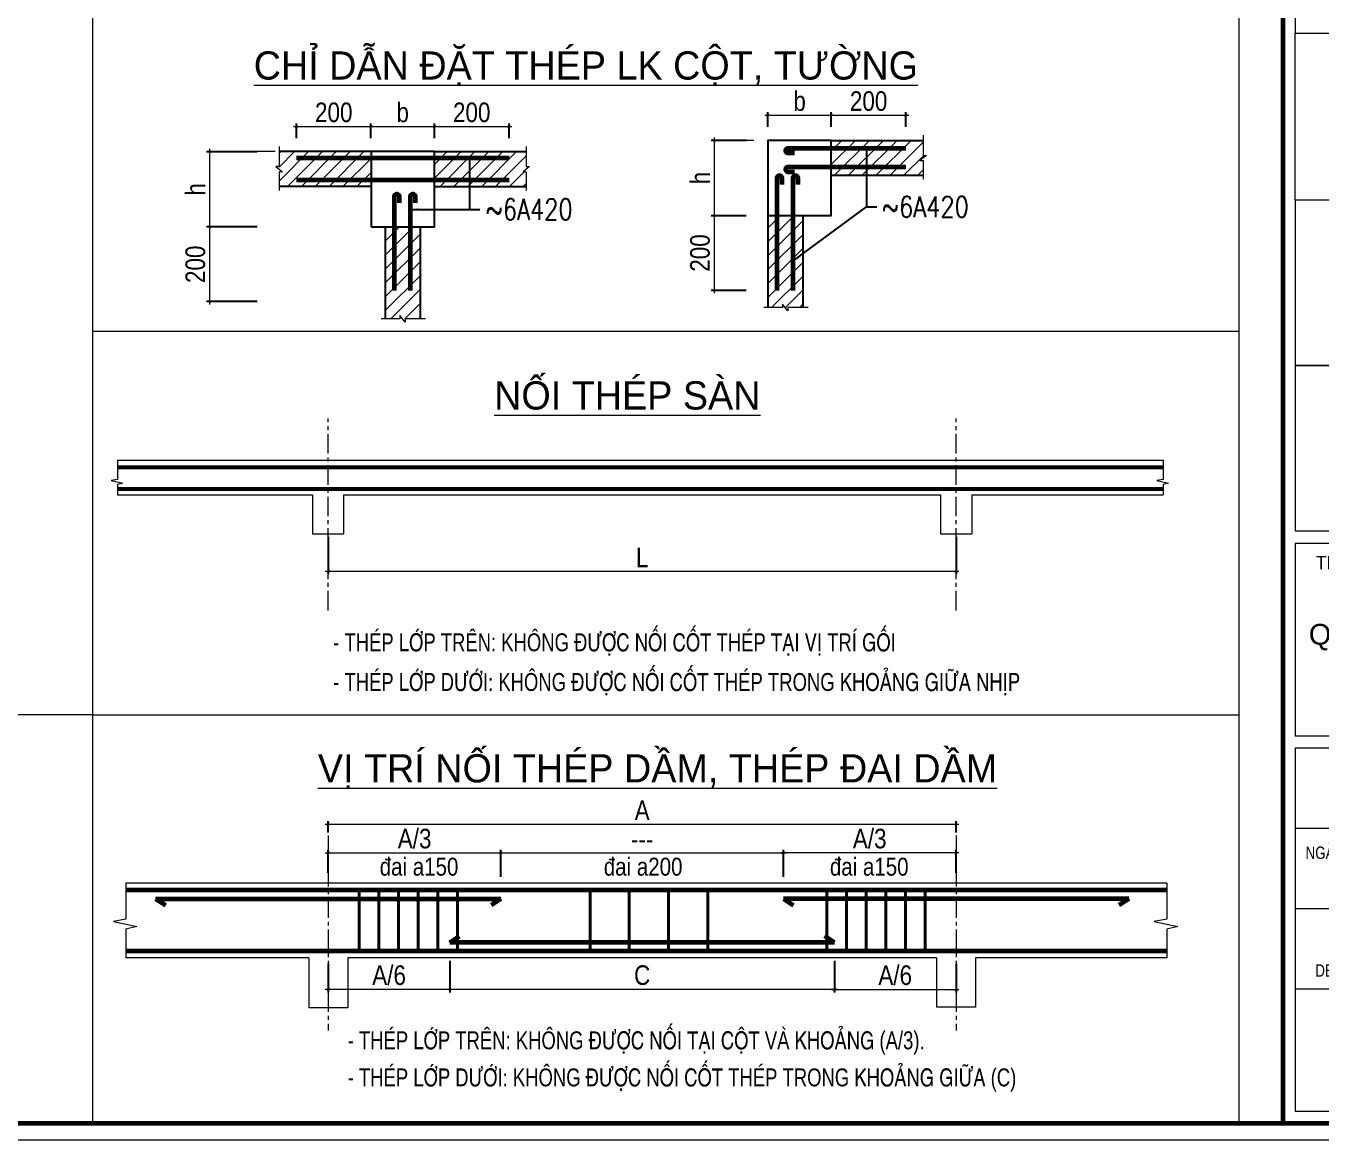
# Model space of a CAD drawing. Header units: millimetres. Extents: x 19378 to 228036, y -611253 to -529584.
# Drawn here: x 109401 to 142414, y -611253 to -582842 of the extents above; entities that cross this region are included whole.
import ezdxf
from ezdxf.enums import TextEntityAlignment as Align

# ---------------------------------------------------------------- set-up
doc = ezdxf.new("R2010")
doc.units = ezdxf.units.MM
doc.header["$MEASUREMENT"] = 0
doc.header["$PDMODE"] = 32
for name, pattern in [('CENTERX2', [4, 2.5, -0.5, 0.5, -0.5]), ('DASHDOT', [1, 0.5, -0.25, 0, -0.25]), ('HIDDEN', [0.375, 0.25, -0.125])]:
    doc.linetypes.add(name, pattern=pattern)
doc.layers.get('Defpoints').update_dxf_attribs({"color": 1})
for name, color, linetype, lineweight in [('EG Dim', 8, 'Continuous', 15), ('EG Net dam2', 6, 'Continuous', 53), ('EG Net thay', 7, 'Continuous', 20), ('EG Net truc', 8, 'DASHDOT', 13), ('EG Text2', 7, 'Continuous', 20), ('ISO', 153, 'Continuous', 13), ('LC Dim', 8, 'Continuous', 18), ('LC Hatch', 252, 'Continuous', 9), ('LC MANH DUT', 35, 'HIDDEN', 5), ('LC Net dam2', 6, 'Continuous', 40), ('LC Net dam3', 1, 'Continuous', 60), ('LC Net thay', 7, 'Continuous', 25), ('LC Text1', 3, 'Continuous', 20), ('LC Text2', 7, 'Continuous', 25), ('TEXT2', 7, 'Continuous', 18)]:
    doc.layers.add(name, color=color, linetype=linetype, lineweight=lineweight)
doc.layers.add('Khungten_LCDI', color=7, linetype='Continuous')
doc.styles.add('EG 1', font='VHAVANB_1.TTF')
doc.styles.add('HELVECONDENSE', font='VNI-Helve-Condense.TTF')
doc.styles.add('Khungten', font='VHAVAN_1.TTF', dxfattribs={"width": 0.9, "height": 5000})
doc.styles.add('KICH THUOC', font='VNI-Helve-Condense.TTF')
doc.styles.add('LC 1', font='VHAVANB_1.TTF')
doc.styles.add('LC 3', font='vnsimli.shx', dxfattribs={"width": 0.75})
doc.styles.add('romans.shx', font='romans.shx', dxfattribs={"width": 0.7, "bigfont": 'vns.shx'})
doc.styles.add('Title', font='VHBLACK_1.TTF', dxfattribs={"width": 0.8})
doc.dimstyles.new('D150', dxfattribs={"dimscale": 150, "dimtxt": 2.5, "dimasz": 1.2, "dimexe": 1, "dimexo": 0, "dimgap": 0.5, "dimtad": 1, "dimdec": 0, "dimzin": 0, "dimdsep": 46, "dimtxsty": 'romans.shx', "dimblk": 'ARCHTICK', "dimcen": 0.09, "dimdle": 1, "dimclrd": 8, "dimclre": 8, "dimclrt": 3, "dimadec": 0, "dimazin": 0, "dimtfac": 1, "dimtdec": 0, "dimtmove": 0, "dimatfit": 3, "dimfxl": 1, "dimtolj": 1, "dimtzin": 0, "dimarcsym": 0})
doc.dimstyles.new('TV 25', dxfattribs={"dimscale": 0, "dimtxt": 160, "dimasz": 75, "dimexe": 75, "dimexo": 75, "dimgap": 30, "dimtad": 1, "dimdec": 0, "dimlfac": 0.25, "dimzin": 0, "dimdsep": 46, "dimtxsty": 'KICH THUOC', "dimblk": 'ARCHTICK', "dimcen": 0.09, "dimdle": 75, "dimclrd": 256, "dimclre": 256, "dimclrt": 256, "dimadec": 0, "dimazin": 0, "dimtfac": 1, "dimtdec": 0, "dimtix": 1, "dimtofl": 0, "dimtmove": 2, "dimatfit": 3, "dimfxl": 1, "dimtolj": 1, "dimtzin": 0, "dimlwd": -1, "dimarcsym": 0})

# ---------------------------------------------------------------- blocks, each defined once
blk = doc.blocks.new('_ArchTick')
at = {"color": 0, "linetype": 'ByBlock', "const_width": 0.15}
blk.add_lwpolyline([(-0.5, -0.5), (0.5, 0.5)], dxfattribs=at)
blk = doc.blocks.new('*D164')
at = {"layer": 'Defpoints', "color": 0, "ltscale": 200, "transparency": 16777216}
for p in [(120208, -606604), (130009, -606604), (120208, -607411)]:
    blk.add_point(p, dxfattribs=at)
at = {"layer": 'EG Dim', "lineweight": -2, "ltscale": 200, "transparency": 16777216}
for p, q in [((120208, -606679), (120208, -607486)), ((130009, -606679), (130009, -607486))]:
    blk.add_line(p, q, dxfattribs=at)
at = {"layer": 'EG Dim', "ltscale": 200, "transparency": 16777216}
blk.add_line((130084, -607411), (120133, -607411), dxfattribs=at)
at = {"layer": 'EG Dim', "ltscale": 200, "transparency": 16777216, "xscale": 75, "yscale": 75, "zscale": 75, "rotation": 180}
blk.add_blockref('_ArchTick', (120208, -607411), dxfattribs=at)
at = {"layer": 'EG Dim', "ltscale": 200, "transparency": 16777216, "xscale": 75, "yscale": 75, "zscale": 75}
blk.add_blockref('_ArchTick', (130009, -607411), dxfattribs=at)
at = {"layer": 'EG Dim', "ltscale": 200, "transparency": 16777216, "insert": (125109, -607049), "char_height": 500, "attachment_point": 5, "style": 'KICH THUOC'}
blk.add_mtext('\\A1;C', dxfattribs=at)
blk = doc.blocks.new('*D165')
at = {"layer": 'Defpoints', "color": 0, "ltscale": 200, "transparency": 16777216}
for p in [(117108, -595798), (133109, -595798), (133109, -596744)]:
    blk.add_point(p, dxfattribs=at)
at = {"layer": 'EG Dim', "lineweight": -2, "ltscale": 200, "transparency": 16777216}
for p, q in [((117108, -595873), (117108, -596819)), ((133109, -595873), (133109, -596819))]:
    blk.add_line(p, q, dxfattribs=at)
at = {"layer": 'EG Dim', "ltscale": 200, "transparency": 16777216}
blk.add_line((117033, -596744), (133184, -596744), dxfattribs=at)
at = {"layer": 'EG Dim', "ltscale": 200, "transparency": 16777216, "xscale": 75, "yscale": 75, "zscale": 75, "rotation": 180}
blk.add_blockref('_ArchTick', (117108, -596744), dxfattribs=at)
at = {"layer": 'EG Dim', "ltscale": 200, "transparency": 16777216, "xscale": 75, "yscale": 75, "zscale": 75}
blk.add_blockref('_ArchTick', (133109, -596744), dxfattribs=at)
at = {"layer": 'EG Dim', "ltscale": 200, "transparency": 16777216, "insert": (125109, -596394), "char_height": 500, "attachment_point": 5, "style": 'KICH THUOC'}
blk.add_mtext('\\A1;L', dxfattribs=at)
blk = doc.blocks.new('*D166')
at = {"layer": 'Defpoints', "color": 0, "ltscale": 200, "transparency": 16777216}
for p in [(121509, -603928), (117108, -604513), (121509, -604613)]:
    blk.add_point(p, dxfattribs=at)
at = {"layer": 'EG Dim', "ltscale": 200, "transparency": 16777216}
blk.add_line((117033, -603928), (121584, -603928), dxfattribs=at)
at = {"layer": 'EG Dim', "lineweight": -2, "ltscale": 200, "transparency": 16777216}
for p, q in [((117108, -604438), (117108, -603853)), ((121509, -604538), (121509, -603853))]:
    blk.add_line(p, q, dxfattribs=at)
at = {"layer": 'EG Dim', "ltscale": 200, "transparency": 16777216, "xscale": 75, "yscale": 75, "zscale": 75, "rotation": 180}
blk.add_blockref('_ArchTick', (117108, -603928), dxfattribs=at)
at = {"layer": 'EG Dim', "ltscale": 200, "transparency": 16777216, "xscale": 75, "yscale": 75, "zscale": 75}
blk.add_blockref('_ArchTick', (121509, -603928), dxfattribs=at)
at = {"layer": 'EG Dim', "ltscale": 200, "transparency": 16777216, "insert": (119309, -603568), "char_height": 500, "attachment_point": 5, "style": 'KICH THUOC'}
blk.add_mtext('\\A1;A/3', dxfattribs=at)
blk = doc.blocks.new('*D167')
at = {"layer": 'Defpoints', "color": 0, "ltscale": 200, "transparency": 16777216}
for p in [(128709, -603928), (128709, -604613), (133109, -604513)]:
    blk.add_point(p, dxfattribs=at)
at = {"layer": 'EG Dim', "ltscale": 200, "transparency": 16777216}
blk.add_line((133184, -603928), (128634, -603928), dxfattribs=at)
at = {"layer": 'EG Dim', "lineweight": -2, "ltscale": 200, "transparency": 16777216}
for p, q in [((128709, -604538), (128709, -603853)), ((133109, -604438), (133109, -603853))]:
    blk.add_line(p, q, dxfattribs=at)
at = {"layer": 'EG Dim', "ltscale": 200, "transparency": 16777216, "xscale": 75, "yscale": 75, "zscale": 75, "rotation": 180}
blk.add_blockref('_ArchTick', (128709, -603928), dxfattribs=at)
at = {"layer": 'EG Dim', "ltscale": 200, "transparency": 16777216, "xscale": 75, "yscale": 75, "zscale": 75}
blk.add_blockref('_ArchTick', (133109, -603928), dxfattribs=at)
at = {"layer": 'EG Dim', "ltscale": 200, "transparency": 16777216, "insert": (130909, -603568), "char_height": 500, "attachment_point": 5, "style": 'KICH THUOC'}
blk.add_mtext('\\A1;A/3', dxfattribs=at)
blk = doc.blocks.new('*D168')
at = {"layer": 'Defpoints', "color": 0, "ltscale": 200, "transparency": 16777216}
for p in [(117108, -603485, 0), (133109, -603193), (133109, -603485, 0)]:
    blk.add_point(p, dxfattribs=at)
at = {"layer": 'EG Dim', "lineweight": -2, "ltscale": 200, "transparency": 16777216}
for p, q in [((117108, -603410), (117108, -603118)), ((133109, -603410), (133109, -603118))]:
    blk.add_line(p, q, dxfattribs=at)
at = {"layer": 'EG Dim', "ltscale": 200, "transparency": 16777216}
blk.add_line((117033, -603193), (133184, -603193), dxfattribs=at)
at = {"layer": 'EG Dim', "ltscale": 200, "transparency": 16777216, "xscale": 75, "yscale": 75, "zscale": 75, "rotation": 180}
blk.add_blockref('_ArchTick', (117108, -603193), dxfattribs=at)
at = {"layer": 'EG Dim', "ltscale": 200, "transparency": 16777216, "xscale": 75, "yscale": 75, "zscale": 75}
blk.add_blockref('_ArchTick', (133109, -603193), dxfattribs=at)
at = {"layer": 'EG Dim', "ltscale": 200, "transparency": 16777216, "insert": (125109, -602843), "char_height": 500, "attachment_point": 5, "style": 'KICH THUOC'}
blk.add_mtext('\\A1;A', dxfattribs=at)
blk = doc.blocks.new('*D169')
at = {"layer": 'Defpoints', "color": 0, "ltscale": 200, "transparency": 16777216}
for p in [(128709, -603928), (121509, -604613, 0), (128709, -604613, 0)]:
    blk.add_point(p, dxfattribs=at)
at = {"layer": 'EG Dim', "ltscale": 200, "transparency": 16777216}
blk.add_line((121434, -603928), (128784, -603928), dxfattribs=at)
at = {"layer": 'EG Dim', "lineweight": -2, "ltscale": 200, "transparency": 16777216}
for p, q in [((121509, -604538), (121509, -603853)), ((128709, -604538), (128709, -603853))]:
    blk.add_line(p, q, dxfattribs=at)
at = {"layer": 'EG Dim', "ltscale": 200, "transparency": 16777216, "xscale": 75, "yscale": 75, "zscale": 75, "rotation": 180}
blk.add_blockref('_ArchTick', (121509, -603928), dxfattribs=at)
at = {"layer": 'EG Dim', "ltscale": 200, "transparency": 16777216, "xscale": 75, "yscale": 75, "zscale": 75}
blk.add_blockref('_ArchTick', (128709, -603928), dxfattribs=at)
at = {"layer": 'EG Dim', "ltscale": 200, "transparency": 16777216, "insert": (125109, -603578), "char_height": 500, "attachment_point": 5, "style": 'KICH THUOC'}
blk.add_mtext('\\A1;---', dxfattribs=at)
blk = doc.blocks.new('TIEUDE2')
at = {"layer": 'LC Text2', "color": 7, "style": 'LC 1'}
blk.add_attdef('%%UTIªU§Ò', text='', height=3.5, dxfattribs=at).set_placement((0, 0), align=Align.BOTTOM_CENTER)
blk.add_attdef('TL', text='', height=2.2, dxfattribs=at).set_placement((0, -1.8), align=Align.TOP_CENTER)
blk = doc.blocks.new('*D175')
at = {"layer": 'Defpoints', "color": 0, "ltscale": 200, "transparency": 16777216}
for p in [(130009, -606679, 0), (133109, -606679, 0), (133109, -607411)]:
    blk.add_point(p, dxfattribs=at)
at = {"layer": 'EG Dim', "lineweight": -2, "ltscale": 200, "transparency": 16777216}
for p, q in [((130009, -606754), (130009, -607486)), ((133109, -606754), (133109, -607486))]:
    blk.add_line(p, q, dxfattribs=at)
at = {"layer": 'EG Dim', "ltscale": 200, "transparency": 16777216}
blk.add_line((129934, -607411), (133184, -607411), dxfattribs=at)
at = {"layer": 'EG Dim', "ltscale": 200, "transparency": 16777216, "xscale": 75, "yscale": 75, "zscale": 75, "rotation": 180}
blk.add_blockref('_ArchTick', (130009, -607411), dxfattribs=at)
at = {"layer": 'EG Dim', "ltscale": 200, "transparency": 16777216, "xscale": 75, "yscale": 75, "zscale": 75}
blk.add_blockref('_ArchTick', (133109, -607411), dxfattribs=at)
at = {"layer": 'EG Dim', "ltscale": 200, "transparency": 16777216, "insert": (131559, -607051), "char_height": 500, "attachment_point": 5, "style": 'KICH THUOC'}
blk.add_mtext('\\A1;A/6', dxfattribs=at)
blk = doc.blocks.new('*D176')
at = {"layer": 'Defpoints', "color": 0, "ltscale": 200, "transparency": 16777216}
for p in [(117108, -606679, 0), (120208, -606679, 0), (117108, -607411)]:
    blk.add_point(p, dxfattribs=at)
at = {"layer": 'EG Dim', "lineweight": -2, "ltscale": 200, "transparency": 16777216}
for p, q in [((117108, -606754), (117108, -607486)), ((120208, -606754), (120208, -607486))]:
    blk.add_line(p, q, dxfattribs=at)
at = {"layer": 'EG Dim', "ltscale": 200, "transparency": 16777216}
blk.add_line((120283, -607411), (117033, -607411), dxfattribs=at)
at = {"layer": 'EG Dim', "ltscale": 200, "transparency": 16777216, "xscale": 75, "yscale": 75, "zscale": 75, "rotation": 180}
blk.add_blockref('_ArchTick', (117108, -607411), dxfattribs=at)
at = {"layer": 'EG Dim', "ltscale": 200, "transparency": 16777216, "xscale": 75, "yscale": 75, "zscale": 75}
blk.add_blockref('_ArchTick', (120208, -607411), dxfattribs=at)
at = {"layer": 'EG Dim', "ltscale": 200, "transparency": 16777216, "insert": (118658, -607051), "char_height": 500, "attachment_point": 5, "style": 'KICH THUOC'}
blk.add_mtext('\\A1;A/6', dxfattribs=at)
blk = doc.blocks.new('*D194')
at = {"layer": 'Defpoints', "color": 0, "ltscale": 200, "transparency": 16777216}
for p in [(118197, -585405), (116300, -585778), (118197, -585778)]:
    blk.add_point(p, dxfattribs=at)
at = {"layer": 'EG Dim', "ltscale": 200, "transparency": 16777216}
blk.add_line((116225, -585405), (118272, -585405), dxfattribs=at)
at = {"layer": 'EG Dim', "lineweight": -2, "ltscale": 200, "transparency": 16777216}
for p, q in [((116300, -585703), (116300, -585330)), ((118197, -585703), (118197, -585330))]:
    blk.add_line(p, q, dxfattribs=at)
at = {"layer": 'EG Dim', "ltscale": 200, "transparency": 16777216, "xscale": 75, "yscale": 75, "zscale": 75, "rotation": 180}
blk.add_blockref('_ArchTick', (116300, -585405), dxfattribs=at)
at = {"layer": 'EG Dim', "ltscale": 200, "transparency": 16777216, "xscale": 75, "yscale": 75, "zscale": 75}
blk.add_blockref('_ArchTick', (118197, -585405), dxfattribs=at)
at = {"layer": 'EG Dim', "ltscale": 200, "transparency": 16777216, "insert": (117248, -585050), "char_height": 500, "attachment_point": 5, "style": 'KICH THUOC'}
blk.add_mtext('\\A1;200', dxfattribs=at)
blk = doc.blocks.new('*D195')
at = {"layer": 'Defpoints', "color": 0, "ltscale": 200, "transparency": 16777216}
for p in [(119814, -585405), (118197, -585778), (119814, -585778)]:
    blk.add_point(p, dxfattribs=at)
at = {"layer": 'EG Dim', "ltscale": 200, "transparency": 16777216}
blk.add_line((118122, -585405), (119889, -585405), dxfattribs=at)
at = {"layer": 'EG Dim', "lineweight": -2, "ltscale": 200, "transparency": 16777216}
for p, q in [((118197, -585703), (118197, -585330)), ((119814, -585703), (119814, -585330))]:
    blk.add_line(p, q, dxfattribs=at)
at = {"layer": 'EG Dim', "ltscale": 200, "transparency": 16777216, "xscale": 75, "yscale": 75, "zscale": 75, "rotation": 180}
blk.add_blockref('_ArchTick', (118197, -585405), dxfattribs=at)
at = {"layer": 'EG Dim', "ltscale": 200, "transparency": 16777216, "xscale": 75, "yscale": 75, "zscale": 75}
blk.add_blockref('_ArchTick', (119814, -585405), dxfattribs=at)
at = {"layer": 'EG Dim', "ltscale": 200, "transparency": 16777216, "insert": (119005, -585050), "char_height": 500, "attachment_point": 5, "style": 'KICH THUOC'}
blk.add_mtext('\\A1;b', dxfattribs=at)
blk = doc.blocks.new('*D196')
at = {"layer": 'Defpoints', "color": 0, "ltscale": 200, "transparency": 16777216}
for p in [(121715, -585405), (119814, -585778), (121715, -585778)]:
    blk.add_point(p, dxfattribs=at)
at = {"layer": 'EG Dim', "ltscale": 200, "transparency": 16777216}
blk.add_line((119739, -585405), (121790, -585405), dxfattribs=at)
at = {"layer": 'EG Dim', "lineweight": -2, "ltscale": 200, "transparency": 16777216}
for p, q in [((119814, -585703), (119814, -585330)), ((121715, -585703), (121715, -585330))]:
    blk.add_line(p, q, dxfattribs=at)
at = {"layer": 'EG Dim', "ltscale": 200, "transparency": 16777216, "xscale": 75, "yscale": 75, "zscale": 75, "rotation": 180}
blk.add_blockref('_ArchTick', (119814, -585405), dxfattribs=at)
at = {"layer": 'EG Dim', "ltscale": 200, "transparency": 16777216, "xscale": 75, "yscale": 75, "zscale": 75}
blk.add_blockref('_ArchTick', (121715, -585405), dxfattribs=at)
at = {"layer": 'EG Dim', "ltscale": 200, "transparency": 16777216, "insert": (120764, -585050), "char_height": 500, "attachment_point": 5, "style": 'KICH THUOC'}
blk.add_mtext('\\A1;200', dxfattribs=at)
blk = doc.blocks.new('*D197')
at = {"layer": 'Defpoints', "color": 0, "ltscale": 200, "transparency": 16777216}
for p in [(129930, -585118), (128314, -585490), (129930, -585490)]:
    blk.add_point(p, dxfattribs=at)
at = {"layer": 'EG Dim', "ltscale": 200, "transparency": 16777216}
blk.add_line((128239, -585118), (130005, -585118), dxfattribs=at)
at = {"layer": 'EG Dim', "lineweight": -2, "ltscale": 200, "transparency": 16777216}
for p, q in [((128314, -585415), (128314, -585043)), ((129930, -585415), (129930, -585043))]:
    blk.add_line(p, q, dxfattribs=at)
at = {"layer": 'EG Dim', "ltscale": 200, "transparency": 16777216, "xscale": 75, "yscale": 75, "zscale": 75, "rotation": 180}
blk.add_blockref('_ArchTick', (128314, -585118), dxfattribs=at)
at = {"layer": 'EG Dim', "ltscale": 200, "transparency": 16777216, "xscale": 75, "yscale": 75, "zscale": 75}
blk.add_blockref('_ArchTick', (129930, -585118), dxfattribs=at)
at = {"layer": 'EG Dim', "ltscale": 200, "transparency": 16777216, "insert": (129122, -584762), "char_height": 500, "attachment_point": 5, "style": 'KICH THUOC'}
blk.add_mtext('\\A1;b', dxfattribs=at)
blk = doc.blocks.new('*D198')
at = {"layer": 'Defpoints', "color": 0, "ltscale": 200, "transparency": 16777216}
for p in [(131832, -585118), (129930, -585490), (131832, -585490)]:
    blk.add_point(p, dxfattribs=at)
at = {"layer": 'EG Dim', "ltscale": 200, "transparency": 16777216}
blk.add_line((129855, -585118), (131907, -585118), dxfattribs=at)
at = {"layer": 'EG Dim', "lineweight": -2, "ltscale": 200, "transparency": 16777216}
for p, q in [((129930, -585415), (129930, -585043)), ((131832, -585415), (131832, -585043))]:
    blk.add_line(p, q, dxfattribs=at)
at = {"layer": 'EG Dim', "ltscale": 200, "transparency": 16777216, "xscale": 75, "yscale": 75, "zscale": 75, "rotation": 180}
blk.add_blockref('_ArchTick', (129930, -585118), dxfattribs=at)
at = {"layer": 'EG Dim', "ltscale": 200, "transparency": 16777216, "xscale": 75, "yscale": 75, "zscale": 75}
blk.add_blockref('_ArchTick', (131832, -585118), dxfattribs=at)
at = {"layer": 'EG Dim', "ltscale": 200, "transparency": 16777216, "insert": (130881, -584762), "char_height": 500, "attachment_point": 5, "style": 'KICH THUOC'}
blk.add_mtext('\\A1;200', dxfattribs=at)
blk = doc.blocks.new('*D199')
at = {"layer": 'Defpoints', "color": 0, "ltscale": 200, "transparency": 16777216}
for p in [(115369, -586049), (114077, -587968), (115369, -587968)]:
    blk.add_point(p, dxfattribs=at)
at = {"layer": 'EG Dim', "ltscale": 200, "transparency": 16777216}
blk.add_line((114077, -585974), (114077, -588043), dxfattribs=at)
at = {"layer": 'EG Dim', "lineweight": -2, "ltscale": 200, "transparency": 16777216}
for p, q in [((115294, -586049), (114002, -586049)), ((115294, -587968), (114002, -587968))]:
    blk.add_line(p, q, dxfattribs=at)
at = {"layer": 'EG Dim', "ltscale": 200, "transparency": 16777216, "xscale": 75, "yscale": 75, "zscale": 75}
for p, rotation in [((114077, -586049), 90), ((114077, -587968), 270)]:
    blk.add_blockref('_ArchTick', p, dxfattribs=dict(at, rotation=rotation))
at = {"layer": 'EG Dim', "ltscale": 200, "transparency": 16777216, "insert": (113727, -587009), "char_height": 500, "attachment_point": 5, "rotation": 90, "style": 'KICH THUOC'}
blk.add_mtext('\\A1;h', dxfattribs=at)
blk = doc.blocks.new('*D200')
at = {"layer": 'Defpoints', "color": 0, "ltscale": 200, "transparency": 16777216}
for p in [(115369, -587968), (114077, -589873), (115369, -589873)]:
    blk.add_point(p, dxfattribs=at)
at = {"layer": 'EG Dim', "lineweight": -2, "ltscale": 200, "transparency": 16777216}
for p, q in [((115294, -587968), (114002, -587968)), ((115294, -589873), (114002, -589873))]:
    blk.add_line(p, q, dxfattribs=at)
at = {"layer": 'EG Dim', "ltscale": 200, "transparency": 16777216}
blk.add_line((114077, -587893), (114077, -589948), dxfattribs=at)
at = {"layer": 'EG Dim', "ltscale": 200, "transparency": 16777216, "xscale": 75, "yscale": 75, "zscale": 75}
for p, rotation in [((114077, -587968), 90), ((114077, -589873), 270)]:
    blk.add_blockref('_ArchTick', p, dxfattribs=dict(at, rotation=rotation))
at = {"layer": 'EG Dim', "ltscale": 200, "transparency": 16777216, "insert": (113721, -588921), "char_height": 500, "attachment_point": 5, "rotation": 90, "style": 'KICH THUOC'}
blk.add_mtext('\\A1;200', dxfattribs=at)
blk = doc.blocks.new('*D201')
at = {"layer": 'Defpoints', "color": 0, "ltscale": 200, "transparency": 16777216}
for p in [(127834, -585761), (126940, -587681), (127834, -587681)]:
    blk.add_point(p, dxfattribs=at)
at = {"layer": 'EG Dim', "lineweight": -2, "ltscale": 200, "transparency": 16777216}
for p, q in [((127759, -585761), (126865, -585761)), ((127759, -587681), (126865, -587681))]:
    blk.add_line(p, q, dxfattribs=at)
at = {"layer": 'EG Dim', "ltscale": 200, "transparency": 16777216}
blk.add_line((126940, -585686), (126940, -587756), dxfattribs=at)
at = {"layer": 'EG Dim', "ltscale": 200, "transparency": 16777216, "xscale": 75, "yscale": 75, "zscale": 75}
for p, rotation in [((126940, -585761), 90), ((126940, -587681), 270)]:
    blk.add_blockref('_ArchTick', p, dxfattribs=dict(at, rotation=rotation))
at = {"layer": 'EG Dim', "ltscale": 200, "transparency": 16777216, "insert": (126590, -586721), "char_height": 500, "attachment_point": 5, "rotation": 90, "style": 'KICH THUOC'}
blk.add_mtext('\\A1;h', dxfattribs=at)
blk = doc.blocks.new('*D202')
at = {"layer": 'Defpoints', "color": 0, "ltscale": 200, "transparency": 16777216}
for p in [(127834, -587681), (126940, -589585), (127834, -589585)]:
    blk.add_point(p, dxfattribs=at)
at = {"layer": 'EG Dim', "ltscale": 200, "transparency": 16777216}
blk.add_line((126940, -587606), (126940, -589660), dxfattribs=at)
at = {"layer": 'EG Dim', "lineweight": -2, "ltscale": 200, "transparency": 16777216}
for p, q in [((127759, -587681), (126865, -587681)), ((127759, -589585), (126865, -589585))]:
    blk.add_line(p, q, dxfattribs=at)
at = {"layer": 'EG Dim', "ltscale": 200, "transparency": 16777216, "xscale": 75, "yscale": 75, "zscale": 75}
for p, rotation in [((126940, -587681), 90), ((126940, -589585), 270)]:
    blk.add_blockref('_ArchTick', p, dxfattribs=dict(at, rotation=rotation))
at = {"layer": 'EG Dim', "ltscale": 200, "transparency": 16777216, "insert": (126584, -588633), "char_height": 500, "attachment_point": 5, "rotation": 90, "style": 'KICH THUOC'}
blk.add_mtext('\\A1;200', dxfattribs=at)
blk = doc.blocks.new('lcdi fix')
at = {"layer": 'Defpoints', "lineweight": 0}
blk.add_lwpolyline([(-1200, -14850), (-1200, 14850), (40800, 14850), (40800, -14850)], close=True, dxfattribs=at)
at = {"layer": 'Khungten_LCDI', "color": 5, "lineweight": 60}
blk.add_line((36600, 14650), (36600, -14650), dxfattribs=at)
at = {"layer": 'Khungten_LCDI', "color": 9, "lineweight": 15}
for p, q in [((40450, -11100), (36750, -11100)), ((40450, -12067), (36750, -12067)), ((40450, -13033), (36750, -13033))]:
    blk.add_line(p, q, dxfattribs=at)
at = {"layer": 'Khungten_LCDI', "color": 5, "lineweight": 60}
blk.add_lwpolyline([(0, -14650), (0, 14650), (40600, 14650), (40600, -14650)], close=True, dxfattribs=at)
at = {"layer": 'Khungten_LCDI', "color": 9, "lineweight": 15}
for points in [[(36750, -1522), (40450, -1522), (40450, 446), (36750, 446)], [(36750, -1522), (40450, -1522), (40450, -3535), (36750, -3535)], [(36750, -5526), (40450, -5526), (40450, -3535), (36750, -3535)], [(36750, -7517), (40450, -7517), (40450, -5526), (36750, -5526)], [(36750, -9983), (40450, -9983), (40450, -7667), (36750, -7667)], [(36750, -14500), (40450, -14500), (40450, -10133), (36750, -10133)]]:
    blk.add_lwpolyline(points, close=True, dxfattribs=at)
at = {"color": 7, "style": 'Khungten'}
blk.add_text('tªn b¶n vÏ - drawing title', height=160, dxfattribs=at).set_placement((38566, -7977), align=Align.CENTER)
at = {"color": 7, "style": 'Khungten', "width": 0.8}
for s, p in [('ngµy hoµn thµnh', (37654, -11466)), ('design stage', (37592, -12883))]:
    blk.add_text(s, height=150, dxfattribs=at).set_placement(p, align=Align.CENTER)
for tag, p in [('REVISION', (39499, -10746)), ('NGAYHT', (39546, -11609))]:
    blk.add_attdef(tag, text='', height=200, dxfattribs=at).set_placement(p, align=Align.CENTER)
at = {"layer": 'LC Text1', "style": 'Title', "width": 1.485915}
for tag, p, p2 in [('TENBANVE1', (36913, -8886), (40339, -8886)), ('TENBANVE2', (36913, -9562), (40339, -9562))]:
    blk.add_attdef(tag, text='', height=250, dxfattribs=at).set_placement(p, p2, align=Align.FIT)
at = {"layer": 'LC Text1', "style": 'Title', "width": 0.7}
blk.add_attdef('SOBANVE', text='', height=250, dxfattribs=at).set_placement((39562, -13896), align=Align.CENTER)

msp = doc.modelspace()

# ---------------------------------------------------------------- hatches: boundary and pattern name
at = {"layer": 'LC Hatch', "ltscale": 2}
h = msp.add_hatch(dxfattribs=at)
h.set_pattern_fill('ANSI31', color=256, scale=2000, style=0)
h.set_pattern_definition([(45, (-1532846.26, -1104350.49), (-176.776695, 176.776695), [])])
h.paths.add_polyline_path([(132272.5, -586278.2), (132188.4, -586278.2), (132356.6, -586143.5), (132272.5, -586143.5), (132272.5, -585761), (129930.4, -585761), (129930.4, -586650.1), (132272.5, -586650.1)])
h.paths.add_polyline_path([(129203, -587680.6), (128313.9, -587680.6), (128313.9, -590022.7), (128685.8, -590022.7), (128685.8, -589938.6), (128820.5, -590106.8), (128820.5, -590022.7), (129203, -590022.7)])
h.paths.add_polyline_path([(128867.1, -588664.9), (129094.4, -588664.9), (129094.4, -589043.8), (128867.1, -589043.8)], flags=24)
h.paths.add_polyline_path([(128422.5, -588664.9), (128649.8, -588664.9), (128649.8, -589043.8), (128422.5, -589043.8)], flags=24)
h = msp.add_hatch(dxfattribs=at)
h.set_pattern_fill('ANSI31', color=256, scale=2000, style=0)
h.set_pattern_definition([(45, (-1532649.26, -1104638.3), (-176.776695, 176.776695), [])])
h.paths.add_polyline_path([(119813.6, -586048.8), (119813.6, -586937.9), (122155.8, -586937.9), (122155.8, -586566), (122071.7, -586566), (122155.8, -586498.7), (122155.8, -586048.8)])
h.paths.add_polyline_path([(118197.2, -586937.9), (118197.2, -586048.8), (115855, -586048.8), (115855, -586498.7), (115939.1, -586566), (115855, -586566), (115855, -586937.9)])
h.paths.add_polyline_path([(119449.9, -587968.4), (118560.9, -587968.4), (118560.9, -590310.5), (118932.7, -590310.5), (118932.7, -590226.4), (119000.1, -590310.5), (119449.9, -590310.5)])

# ---------------------------------------------------------------- linework, layer by layer
at = {"layer": 'EG Net dam2'}
msp.add_line((138387.8, -594098.4, 0), (111735.1, -594098.4, 0), dxfattribs=at)
at = {"layer": 'EG Net dam2', "elevation": 0}
for points in [[(111735.1, -594649.1), (137156.6, -594649.1)], [(127735.9, -594649.1), (138387.8, -594649.1)]]:
    msp.add_lwpolyline(points, dxfattribs=at)
at = {"layer": 'EG Net thay'}
for p, q in [((111735.1, -593918.4, 0), (137156.6, -593918.4, 0)), ((127735.9, -593918.4, 0), (138387.8, -593918.4, 0)), ((111735.1, -594797.8, 0), (116708.4, -594797.8, 0)), ((116708.4, -594797.8, 0), (116708.4, -595797.8, 0)), ((117508.4, -595797.8, 0), (117508.4, -594797.8, 0)), ((117508.4, -594797.8, 0), (132709.4, -594797.8, 0)), ((127735.9, -594797.8, 0), (132709.4, -594797.8, 0)), ((132709.4, -594797.8, 0), (132709.4, -595797.8, 0)), ((132709.4, -594797.8, 0), (132709.4, -595797.8, 0)), ((133509.4, -594797.8, 0), (133509.4, -595797.8, 0)), ((133509.4, -594797.8, 0), (133509.4, -595797.8, 0)), ((133509.4, -594797.8, 0), (138387.8, -594797.8, 0)), ((116708.4, -595797.8, 0), (117508.4, -595797.8, 0)), ((132709.4, -595797.8, 0), (133509.4, -595797.8, 0)), ((132709.4, -595797.8, 0), (133509.4, -595797.8, 0)), ((116408.4, -604697.3, 0), (111951.2, -604697.3, 0)), ((132609.3, -604697.3, 0), (116408.4, -604697.3, 0)), ((134636.2, -604697.3, 0), (132609.3, -604697.3, 0)), ((138482.7, -604697.3, 0), (133609.2, -604697.3, 0)), ((116608.4, -606603.8, 0), (111951.2, -606603.8, 0)), ((116608.4, -606603.8, 0), (116608.4, -607877, 0)), ((132609.3, -606603.8, 0), (117608.4, -606603.8, 0)), ((117608.4, -606603.8, 0), (117608.4, -607877, 0)), ((132609.3, -606603.8, 0), (132301.7, -606603.8, 0)), ((132609.3, -606603.8, 0), (132609.3, -607860.1, 0)), ((132609.3, -606603.8, 0), (132609.3, -607860.1, 0)), ((132609.3, -606603.8, 0), (132609.3, -607860.1, 0)), ((132609.3, -606603.8, 0), (132609.3, -607860.1, 0)), ((133609.4, -606603.8, 0), (133609.4, -607860.1, 0)), ((138482.7, -606603.8, 0), (133609.4, -606603.8, 0)), ((133609.4, -606603.8, 0), (133609.4, -607860.1, 0)), ((134636.2, -606603.8, 0), (133609.4, -606603.8, 0)), ((117608.4, -607877, 0), (116608.4, -607877, 0)), ((133609.4, -607860.1, 0), (132609.3, -607860.1, 0)), ((133609.4, -607860.1, 0), (132609.3, -607860.1, 0))]:
    msp.add_line(p, q, dxfattribs=at)
at = {"layer": 'EG Net truc', "linetype": 'CENTERX2', "ltscale": 200}
for p, q in [((117108.4, -597746.7, 0), (117108.4, -592850.8, 0)), ((133109.4, -597746.7, 0), (133109.4, -592850.8, 0)), ((117108.4, -603484.8, 0), (117108.4, -608455.1, 0)), ((133109.4, -603484.8, 0), (133109.4, -608455.1, 0))]:
    msp.add_line(p, q, dxfattribs=at)
at = {"layer": 'ISO', "elevation": 0}
for points in [[(111735.1, -593918.4), (111735.1, -594405.5), (111575.4, -594436.4), (111874.7, -594498.9), (111735.1, -594532.9), (111735.1, -594797.8)], [(138387.8, -593918.4), (138387.8, -594405.5), (138228, -594436.4), (138527.4, -594498.9), (138387.8, -594532.9), (138387.8, -594797.8)], [(111951.2, -604697.3), (111951.2, -605616.5), (111631.8, -605678.3), (112230.5, -605803.3), (111951.2, -605871.4), (111951.2, -606603.8)], [(138482.7, -604697.3), (138482.7, -605616.5), (138163.2, -605678.3), (138762, -605803.3), (138482.7, -605871.4), (138482.7, -606603.8)]]:
    msp.add_lwpolyline(points, dxfattribs=at)
at = {"layer": 'LC Dim'}
for p, q in [((127953.2, -585761, 0), (127122.1, -585761, 0)), ((115754, -586048.8, 0), (114525, -586048.8, 0))]:
    msp.add_line(p, q, dxfattribs=at)
at = {"layer": 'LC Dim', "elevation": 0}
for points in [[(132272.5, -585627), (132272.5, -586143.5), (132356.6, -586143.5), (132188.4, -586278.2), (132272.5, -586278.2), (132272.5, -586753.5)], [(115855, -585914.8), (115855, -586431.3), (115770.9, -586431.3), (115939.1, -586566), (115855, -586566), (115855, -587041.3)], [(122155.8, -585914.8), (122155.8, -586431.3), (122239.9, -586431.3), (122071.7, -586566), (122155.8, -586566), (122155.8, -587041.3)], [(129337, -590022.7), (128820.5, -590022.7), (128820.5, -590106.8), (128685.8, -589938.6), (128685.8, -590022.7), (128210.5, -590022.7)], [(119583.9, -590310.5), (119067.4, -590310.5), (119067.4, -590394.6), (118932.7, -590226.4), (118932.7, -590310.5), (118457.4, -590310.5)]]:
    msp.add_lwpolyline(points, dxfattribs=at)
at = {"layer": 'LC MANH DUT', "ltscale": 3}
for p, q in [((140327.8, -610829.2, 0), (140327.8, -551844.1)), ((111101.7, -582320.1, 0), (111101.7, -610829.2, 0)), ((111101.7, -590624.7), (140327.8, -590624.7)), ((111101.7, -600413.1, 0), (99149.5, -600413.1, 0)), ((111101.7, -600413.1, 0), (140327.8, -600413.1, 0))]:
    msp.add_line(p, q, dxfattribs=at)
at = {"layer": 'LC Net dam2', "ltscale": 2}
for p, q in [((117898.7, -606436.8, 0), (117898.7, -604876.8, 0)), ((118398.7, -606436.8, 0), (118398.7, -604876.8, 0)), ((118898.7, -606436.8, 0), (118898.7, -604876.8, 0)), ((119398.7, -606436.8, 0), (119398.7, -604876.8, 0)), ((119898.7, -606436.8, 0), (119898.7, -604876.8, 0)), ((120398.7, -606436.8, 0), (120398.7, -604876.8, 0)), ((123781.7, -606436.8, 0), (123781.7, -604876.8, 0)), ((124781.7, -606436.8, 0), (124781.7, -604876.8, 0)), ((125781.7, -606436.8, 0), (125781.7, -604876.8, 0)), ((126781.7, -606436.8, 0), (126781.7, -604876.8, 0)), ((129819.1, -606436.8, 0), (129819.1, -604876.8, 0)), ((130319.1, -606436.8, 0), (130319.1, -604876.8, 0)), ((130819.1, -606436.8, 0), (130819.1, -604876.8, 0)), ((131319.1, -606436.8, 0), (131319.1, -604876.8, 0)), ((131819.1, -606436.8, 0), (131819.1, -604876.8, 0)), ((132319.1, -606436.8, 0), (132319.1, -604876.8, 0))]:
    msp.add_line(p, q, dxfattribs=at)
at = {"layer": 'LC Net dam3', "ltscale": 10}
for p, q in [((116299.6, -586209.5, 0), (121714.8, -586209.5, 0)), ((116299.6, -586768.1, 0), (121714.8, -586768.1, 0))]:
    msp.add_line(p, q, dxfattribs=at)
at = {"layer": 'LC Net dam3'}
for p, q in [((134636.2, -604876.8, 0), (111951.2, -604876.8, 0)), ((112708.1, -605096.8, 0), (121508.8, -605096.8, 0)), ((112708.1, -605096.8, 0), (112956.3, -605260.3, 0)), ((121508.8, -605096.8, 0), (121260.6, -605260.3, 0)), ((137509.7, -605096.8, 0), (128709, -605096.8, 0)), ((128709, -605096.8, 0), (128957.2, -605260.3, 0)), ((138482.7, -604876.8, 0), (132301.7, -604876.8, 0)), ((137509.7, -605096.8, 0), (137261.5, -605260.3, 0)), ((120208.4, -606216.8, 0), (120456.6, -606053.4, 0)), ((130009.3, -606216.8, 0), (129761.1, -606053.4, 0)), ((134636.2, -606436.8, 0), (111951.2, -606436.8, 0)), ((138482.7, -606436.8, 0), (132301.7, -606436.8, 0))]:
    msp.add_line(p, q, dxfattribs=at)
at = {"layer": 'LC Net dam3', "ltscale": 2}
msp.add_line((130009.3, -606216.8, 0), (120208.4, -606216.8, 0), dxfattribs=at)
at = {"layer": 'LC Net dam3', "ltscale": 10, "elevation": 0}
for points in [[(131831.6, -585964.6), (128818.3, -585964.6, 1), (128818.3, -586081.7), (128987.6, -586081.7)], [(131831.6, -586441.8), (128818.3, -586441.8, 1), (128818.3, -586558.9), (128987.6, -586558.9)], [(128549.7, -589585.3), (128549.7, -586713.9, -1), (128666.8, -586713.9), (128666.8, -586883.2)], [(128959.8, -589585.3), (128959.8, -586713.9, -1), (129076.9, -586713.9), (129076.9, -586883.2)], [(118795, -589585.3), (118795, -587183.7, -1), (118912.1, -587183.7), (118912.1, -587353)], [(119205.2, -589585.3), (119205.2, -587183.7, -1), (119322.2, -587183.7), (119322.2, -587353)]]:
    msp.add_lwpolyline(points, format="xyb", dxfattribs=at)
at = {"layer": 'LC Net thay', "linetype": 'Continuous'}
for p, q in [((129930.4, -585761, 0), (132272.5, -585761, 0)), ((118197.2, -586048.8, 0), (115855, -586048.8, 0)), ((119813.6, -586048.8, 0), (122155.8, -586048.8, 0)), ((118197.2, -586937.9, 0), (115855, -586937.9, 0)), ((119813.6, -586937.9, 0), (122155.8, -586937.9, 0)), ((129930.4, -586650.1, 0), (132272.5, -586650.1, 0)), ((118560.9, -587968.4, 0), (118560.9, -590310.5, 0)), ((119449.9, -587968.4, 0), (119449.9, -590310.5, 0)), ((128313.9, -587680.6, 0), (128313.9, -590022.7, 0)), ((129203, -587680.6, 0), (129203, -590022.7, 0))]:
    msp.add_line(p, q, dxfattribs=at)
at = {"layer": 'LC Net thay', "linetype": 'Continuous', "elevation": 0}
for points in [[(128313.9, -587680.6), (129930.4, -587680.6), (129930.4, -585761), (128313.9, -585761)], [(118197.2, -587968.4), (119813.6, -587968.4), (119813.6, -586048.8), (118197.2, -586048.8)]]:
    msp.add_lwpolyline(points, close=True, dxfattribs=at)

# ---------------------------------------------------------------- block references
at = {"layer": 'EG Text2'}
ref = msp.add_blockref('TIEUDE2', (123673.2, -584426.3, 0), dxfattribs=dict(at, xscale=211.8034286395996, yscale=211.8034286395996, zscale=211.8034286395996))
ref.add_attrib('%%UTIªU§Ò', '%%uchØ dÉn ®Æt thÐp lk cét, t\xadêng', dxfattribs={"layer": 'TEXT2', "color": 7, "height": 719.316, "style": 'EG 1'}).set_placement((123673.2, -584426.3, 0), align=Align.BOTTOM_CENTER)
ref = msp.add_blockref('TIEUDE2', (124729.8, -592839.9, 0), dxfattribs=dict(at, xscale=211.8034286395996, yscale=211.8034286395996, zscale=211.8034286395996))
ref.add_attrib('%%UTIªU§Ò', '%%unèi thÐp sµn', dxfattribs={"layer": 'TEXT2', "color": 7, "height": 719.316, "style": 'EG 1'}).set_placement((124729.8, -592839.9, 0), align=Align.BOTTOM_CENTER)
ref = msp.add_blockref('TIEUDE2', (125500.8, -602347.7, 0), dxfattribs=dict(at, xscale=211.8034286395996, yscale=211.8034286395996, zscale=211.8034286395996))
ref.add_attrib('%%UTIªU§Ò', '%%uvÞ trÝ nèi thÐp dÇm, thÐp ®ai dÇm', dxfattribs={"layer": 'TEXT2', "color": 7, "height": 719.316, "style": 'EG 1'}).set_placement((125500.8, -602347.7, 0), align=Align.BOTTOM_CENTER)
at = {"layer": 'LC Net thay'}
ref = msp.add_blockref('lcdi fix', (63919.7, -579800, 0), dxfattribs=dict(at, xscale=2.118034286391425, yscale=2.118034286391425, zscale=2.118034286391425))
ref.add_attrib('TENBANVE1', 'quy c¸ch kÕt cÊu', dxfattribs={"layer": 'LC Text1', "height": 529.509, "style": 'Title', "width": 0.888232}).set_placement((142101.9, -598620.3, 0), (149359.4, -598620.3, 0), align=Align.FIT)

# ---------------------------------------------------------------- texts
at = {"layer": 'EG Text2', "color": 7, "lineweight": 0, "style": 'HELVECONDENSE', "width": 0.9}
for s, p in [('- THEÙP LÔÙP TREÂN: KHOÂNG ÑÖÔÏC NOÁI COÁT THEÙP TAÏI VÒ TRÍ GOÁI', (117232.3, -598787.9, 0)), ('- THEÙP LÔÙP DÖÔÙI: KHOÂNG ÑÖÔÏC NOÁI COÁT THEÙP TRONG KHOAÛNG GIÖÕA NHÒP', (117232.3, -599800, 0)), ('- THEÙP LÔÙP TREÂN: KHOÂNG ÑÖÔÏC NOÁI TAÏI COÄT VAØ KHOAÛNG (A/3).', (117603.4, -608937.1, 0)), ('- THEÙP LÔÙP DÖÔÙI: KHOÂNG ÑÖÔÏC NOÁI COÁT THEÙP TRONG KHOAÛNG GIÖÕA (C)', (117603.4, -609882.3, 0))]:
    msp.add_text(s, height=456.489, dxfattribs=at).set_placement(p)
at = {"layer": 'EG Text2', "color": 7, "lineweight": 0, "style": 'HELVECONDENSE'}
for s, p in [('ñai a150', (118420, -604052.9, 0)), ('ñai a200', (124132, -604052.9, 0)), ('ñai a150', (129894.8, -604052.9, 0))]:
    msp.add_text(s, height=456.49, dxfattribs=at).set_placement(p, align=Align.TOP_LEFT)
at = {"layer": 'LC Text1', "color": 3, "style": 'LC 3', "width": 0.8}
for p in [(121122.6, -587519.6, 0), (131220, -587453.8, 0)]:
    msp.add_text('~6A420', height=529.51, dxfattribs=at).set_placement(p, align=Align.MIDDLE_LEFT)

# ---------------------------------------------------------------- dimensions: what is measured, and where the dimension line sits
at = {"layer": 'EG Dim', "ltscale": 200}
for base, p1, p2, text, picture, middle in [((129930.4, -585117.6, 0), (128313.9, -585490.2, 0), (129930.4, -585490.2, 0), 'b', '*D197', (129122.2, -584762.3, 0)), ((131831.6, -585117.6, 0), (129930.4, -585490.2, 0), (131831.6, -585490.2, 0), '200', '*D198', (130881, -584762.3, 0)), ((118197.2, -585405.4, 0), (116299.6, -585778, 0), (118197.2, -585778, 0), '200', '*D194', (117248.4, -585050.1, 0)), ((119813.6, -585405.4, 0), (118197.2, -585778, 0), (119813.6, -585778, 0), 'b', '*D195', (119005.4, -585050.1, 0)), ((121714.8, -585405.4, 0), (119813.6, -585778, 0), (121714.8, -585778, 0), '200', '*D196', (120764.2, -585050.1, 0)), ((133109.4, -596744.3, 0), (117108.4, -595797.8, 0), (133109.4, -595797.8, 0), 'L', '*D165', (125108.9, -596394.3, 0)), ((133109.4, -603192.6, 0), (117108.4, -603484.8, 0), (133109.4, -603484.8, 0), 'A', '*D168', (125108.9, -602842.6, 0)), ((121508.8, -603927.8, 0), (117108.4, -604512.6, 0), (121508.8, -604612.6, 0), 'A/3', '*D166', (119308.6, -603568.5, 0)), ((128709, -603927.8, 0), (121508.8, -604612.6, 0), (128709, -604612.6, 0), '---', '*D169', (125108.9, -603577.8, 0)), ((120208.4, -607410.8, 0), (130009.3, -606603.8, 0), (120208.4, -606603.8, 0), 'C', '*D164', (125108.9, -607049.5, 0)), ((133109.4, -607410.8, 0), (130009.3, -606678.8, 0), (133109.4, -606678.8, 0), 'A/6', '*D175', (131559.3, -607051.5, 0))]:
    dim = msp.add_linear_dim(base=base, p1=p1, p2=p2, text=text, dimstyle='TV 25', override={"dimscale": 1, "dimtxt": 500, "dimgap": 100}, dxfattribs=at)
    dim.commit()
    dim.dimension.update_dxf_attribs({"geometry": picture, "text_midpoint": middle})
for base, p1, p2, angle, text, picture, middle in [((114076.8, -587968.4, 0), (115369.3, -586048.8, 0), (115369.3, -587968.4, 0), 90, 'h', '*D199', (113726.8, -587008.6, 0)), ((126939.6, -587680.6, 0), (127834.2, -585761, 0), (127834.2, -587680.6, 0), 90, 'h', '*D201', (126589.6, -586720.8, 0)), ((126939.6, -589585.3, 0), (127834.2, -587680.6, 0), (127834.2, -589585.3, 0), 90, '200', '*D202', (126584.2, -588632.9, 0)), ((114076.8, -589873.1, 0), (115369.3, -587968.4, 0), (115369.3, -589873.1, 0), 90, '200', '*D200', (113721.5, -588920.7, 0)), ((128709, -603927.8, 0), (133109.4, -604512.6, 0), (128709, -604612.6, 0), 180, 'A/3', '*D167', (130909.2, -603568.5, 0)), ((117108.4, -607410.8, 0), (120208.4, -606678.8, 0), (117108.4, -606678.8, 0), 180, 'A/6', '*D176', (118658.4, -607051.5, 0))]:
    dim = msp.add_linear_dim(base=base, p1=p1, p2=p2, angle=angle, text=text, dimstyle='TV 25', override={"dimscale": 1, "dimtxt": 500, "dimgap": 100}, dxfattribs=at)
    dim.commit()
    dim.dimension.update_dxf_attribs({"geometry": picture, "text_midpoint": middle})

# ---------------------------------------------------------------- leaders
at = {"layer": 'LC Dim'}
for points in [[(130827.1, -585964.6, 0), (130827.1, -587459.5, 0), (131086.5, -587459.5, 0)], [(120710.3, -586209.5, 0), (120710.3, -587525.2, 0), (120969.7, -587525.2, 0)], [(119205.2, -587525.2, 0), (120969.7, -587525.2, 0)], [(128959.8, -588835.6, 0), (130827.1, -587459.5, 0)]]:
    msp.add_leader(points, dimstyle='D150', dxfattribs=at)

doc.saveas('drawing.dxf')
